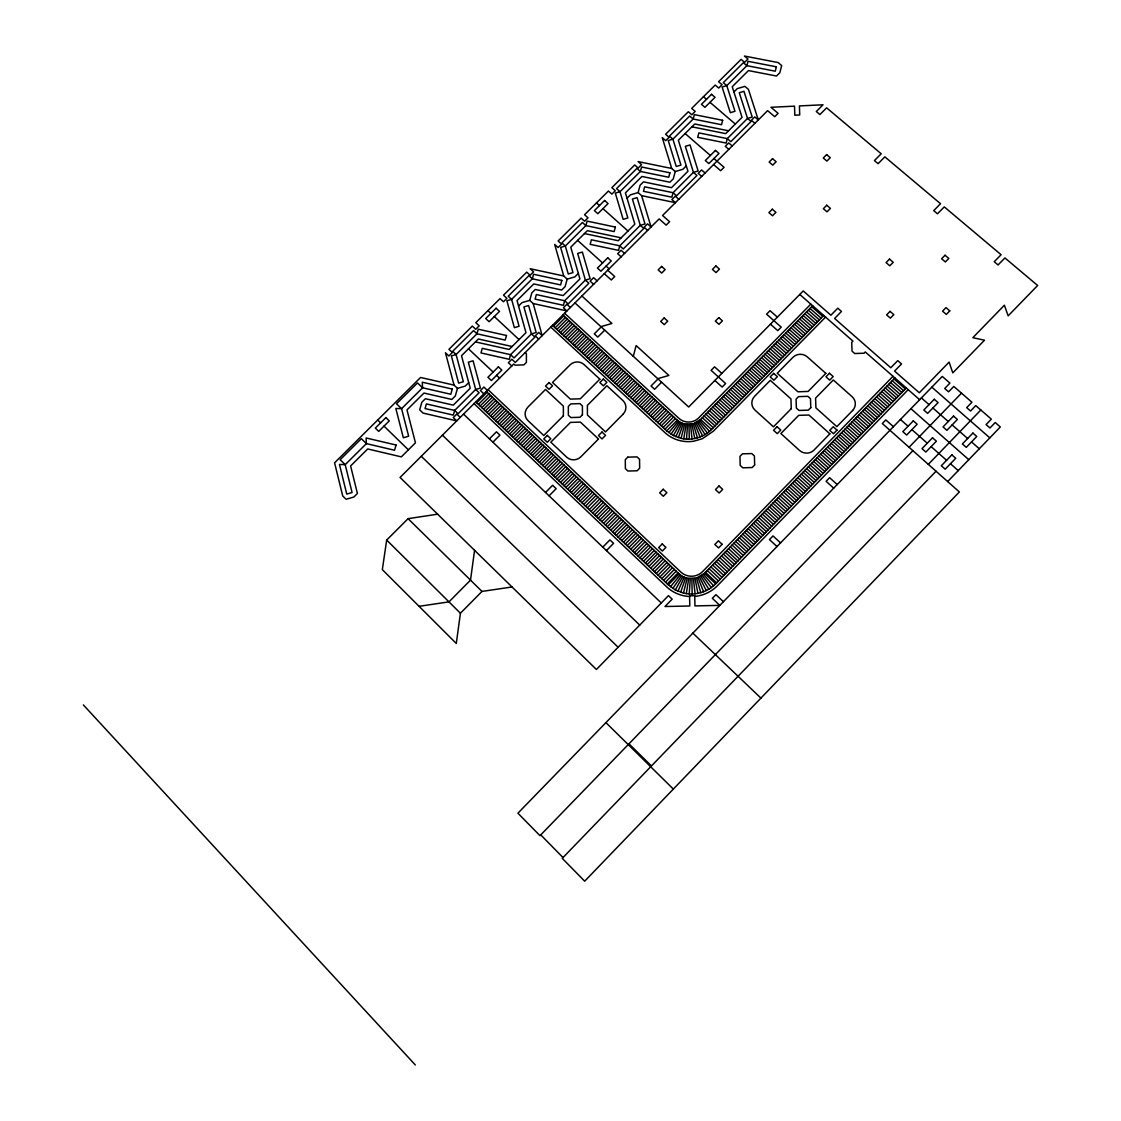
<?xml version="1.0" encoding="UTF-8"?>
<svg xmlns="http://www.w3.org/2000/svg" width="1121" height="1121" viewBox="0 0 1121 1121"><rect width="100%" height="100%" fill="white"/><g stroke="black" fill="none" stroke-linecap="round" stroke-linejoin="round"><path stroke-width="1.5" d="M689.219 593.892L690.284 578.702M686.514 439.068L687.565 424.453M512.045 586.97L482.002 591.426L460.423 613.243L456.289 643.482L382.331 569.636L386.675 540.07L408.072 518.659L437.624 514.189M474.575 550.327L470.512 580.118L448.975 601.879L419.058 606.307M686.318 593.584L688.728 578.534M683.768 438.801L686.136 424.327M475.78 401.879L668.298 584.854L675.304 589.954L683.446 593.079L687.187 578.268L696.519 578.072L704.52 573.293L894.894 377.973M552.471 325.356L666.729 430.87L673.357 435.537L681.05 438.367L684.721 424.088L693.268 423.836L700.583 419.478L812.655 305.739M633.295 356.31L636.139 345.562L668.859 375.437L657.747 378.688M686.304 165.88L682.913 169.271L675.234 171.541L673.301 178.842L669.896 182.219L641.927 176.459L625.434 192.84L634.822 224.186L618.246 240.721L584.461 233.56M627.045 198.221L630.464 194.83L638.115 192.56L640.091 185.245L643.496 181.868L671.493 187.655L687.958 171.247L678.359 140.251L694.712 123.997L728.566 130.779M578.338 273.426L574.891 276.859L567.184 279.129L565.138 286.584L561.691 290.017L533.764 283.935L517.033 300.568L525.973 332.671L509.144 349.458L475.43 341.905M518.575 306.075L522.022 302.628L529.729 300.358L531.802 292.917L535.263 289.484L563.204 295.58L579.921 278.919L570.757 247.181L587.362 230.688L621.146 237.834M457.48 388.37L455.322 395.965L451.819 399.454L423.962 393.051L406.979 409.936L415.457 442.809L401.346 456.878L367.716 448.946L350.607 465.958L357.417 493.478L353.872 497.009L346.081 499.279L342.718 495.93L334.576 462.819L420.571 377.469L454.061 385.12L457.48 388.37L465.229 386.1L468.718 382.611M680.657 592.21L685.688 577.805M678.415 437.582L683.348 423.682M677.953 591.173L684.23 577.245M675.851 436.644L682.016 423.192M675.304 589.954L682.815 576.6L687.187 578.268M673.357 435.537L680.713 422.631L684.721 424.088M672.866 588.399L681.484 575.76M671.045 434.121L679.508 421.888M670.526 586.703L680.223 574.849M668.831 432.566L678.359 421.076M936.049 471.226L562.252 858.35L584.686 881.19L959.366 491.937L882.325 423.528L885.814 419.927L893.437 426.681M947.679 481.568L1000.31 426.975L995.224 422.547L989.983 427.97L986.088 424.579L991.328 419.142L975.774 405.606L970.548 411.015L966.68 407.638L971.907 402.229L953.789 386.451L948.562 391.832L944.723 388.483L949.935 383.102L942.271 376.418L517.916 813.201L540 835.677L912.9 450.67M909.061 447.265L961.496 393.163M928.314 464.36L980.833 410.006M892.989 376.306L702.657 571.542A15.428 15.148 -8.3 0 1 680.825 572.032L488.041 389.646M683.446 593.079C694.852 595.868 707.505 592.266 715.688 583.817L906.286 387.978M908.192 389.66L717.552 585.582A35.998 35.354 -8.3 0 1 696.898 596.162L694.768 596.344M650.755 568.179L661.46 557.235M652.59 569.916L663.31 558.973M654.426 571.668L665.145 560.71M656.261 573.406L666.981 562.448M658.097 575.157L668.817 564.199M659.947 576.909L670.666 565.937M661.782 578.66L672.502 567.688M663.618 580.412L674.352 569.426M665.468 582.163L676.201 571.178M667.317 583.915L678.037 572.929M668.298 584.854L679.032 573.868L682.815 576.6M625.322 544.007L635.999 533.134M627.143 545.731L637.821 534.857M628.965 547.468L639.643 536.581M630.787 549.192L641.464 538.304M632.608 550.929L643.3 540.028M634.43 552.653L645.121 541.751M636.252 554.391L646.943 543.489M638.073 556.128L648.779 545.212M639.909 557.866L650.6 546.95M641.73 559.603L652.436 548.673M643.552 561.341L654.258 550.411M645.388 563.078L656.093 552.149M647.083 564.69L657.803 553.76M648.919 566.427L659.624 555.498M599.987 519.934L610.651 509.116M601.795 521.643L612.444 510.826M603.602 523.353L614.252 512.535M605.396 525.062L616.06 514.245M607.204 526.786L617.867 515.954M609.011 528.495L619.675 517.664M610.819 530.219L621.482 519.387M681.05 438.367C691.853 440.833 703.75 437.428 711.541 429.511L823.725 315.477M612.627 531.943L623.29 521.097M825.574 317.103L713.362 431.179L702.391 438.703L693.787 441.198A34.162 32.845 -11 0 1 664.977 432.65L550.733 327.08M614.434 533.652L625.112 522.806M602.804 547.132L609.936 539.888L613.565 543.335L606.433 550.593M616.256 535.376L626.919 524.53M618.063 537.099L628.741 526.239M619.871 538.823L630.548 527.963M621.693 540.546L632.37 529.687M623.5 542.284L634.192 531.41M576.544 497.64L587.166 486.892M654.104 419.198L664.613 408.562M578.338 499.335L588.959 488.588M655.897 420.865L666.406 410.23M580.118 501.045L590.753 490.283M657.705 422.519L668.214 411.883M581.911 502.74L592.547 491.979M659.512 424.186L670.022 413.551M583.705 504.436L594.326 493.674M661.306 425.854L671.829 415.204M585.484 506.146L596.12 495.37M663.114 427.521L673.637 416.872M587.278 507.855L597.927 497.079M664.921 429.189L675.445 418.539M666.729 430.87L677.252 420.207L680.713 422.631M589.212 509.677L599.847 498.901M591.005 511.386L601.641 500.597M592.799 513.096L603.434 502.292M594.592 514.791L605.242 504.002M596.386 516.501L607.036 505.711M598.194 518.21L608.843 507.407M810.805 304.127L698.761 417.811A13.97 13.424 -11 0 1 692.568 421.496L690.774 421.902A13.97 13.424 -11 0 1 679.018 418.427L564.592 313.249M551.658 473.987L562.252 463.309M628.993 396.021L639.474 385.442M553.424 475.668L564.017 464.977M630.773 397.661L641.268 387.095M555.203 477.35L565.797 466.658M632.566 399.314L643.048 388.735M556.969 479.031L567.576 468.34M634.36 400.968L644.841 390.388M545.535 492.441L552.611 485.295L556.156 488.672L549.08 495.832M658.013 378.94L651.035 385.974L654.622 389.267L661.614 382.219M558.748 480.727L569.342 470.021M636.139 402.621L646.635 392.028M560.514 482.408L571.121 471.703M637.933 404.275L648.428 393.681M562.294 484.104L572.901 473.384M639.727 405.928L650.222 395.335M564.073 485.785L574.681 475.08M641.52 407.582L652.016 396.974M565.853 487.481L576.46 476.761M643.314 409.235L653.809 398.628M567.632 489.176L578.24 478.443M645.107 410.889L655.603 400.281M569.412 490.858L580.033 480.138M646.901 412.556L657.396 401.935M571.192 492.553L581.813 481.82M648.695 414.21L659.204 403.588M572.971 494.249L583.593 483.515M650.502 415.877L660.998 405.256M574.765 495.944L585.386 485.211M652.296 417.53L662.805 406.909M527.108 450.656L537.674 440.035M604.233 373.153L614.686 362.658M528.874 452.324L539.439 441.702M606.013 374.792L616.466 364.283M530.625 453.991L541.191 443.37M607.778 376.432L618.231 365.922M532.251 455.546L542.83 444.911M609.418 377.945L619.885 367.436M534.016 457.214L544.582 446.578M611.197 379.585L621.665 369.061M535.768 458.895L546.347 448.246M612.977 381.224L623.43 370.701M537.534 460.563L548.113 449.913M614.742 382.864L625.21 372.326M539.299 462.23L549.879 451.581M616.522 384.503L626.989 373.966M541.051 463.912L551.644 453.262M618.302 386.142L628.769 375.605M542.816 465.593L553.41 454.93M620.081 387.782L630.548 377.245M544.582 467.261L555.175 456.597M621.861 389.435L632.328 378.884M546.347 468.942L556.941 458.279M623.64 391.075L634.122 380.523M548.113 470.624L558.706 459.946M625.42 392.714L635.901 382.163M549.893 472.305L560.472 461.628M627.214 394.368L637.681 383.802M489.415 438.857L496.463 431.809L499.938 435.13L492.89 442.178M601.206 326.926L594.27 333.862L597.787 337.099L604.723 330.149M502.656 427.423L513.194 416.872M579.571 350.383L589.996 339.943M504.408 429.077L514.945 418.511M581.337 352.008L591.762 341.569M506.146 430.73L516.683 420.165M583.088 353.633L593.513 343.18M507.883 432.384L518.42 421.818M584.84 355.245L595.279 344.792M509.621 434.037L520.172 423.472M586.605 356.87L597.031 346.417M511.372 435.691L521.924 425.125M588.357 358.496L598.796 348.028M513.11 437.358L523.661 426.779M590.122 360.121L600.562 349.654M514.861 439.012L525.413 428.432M591.874 361.747L602.313 351.279M516.613 440.679L527.164 430.086M593.64 363.372L604.079 352.905M518.35 442.333L528.916 431.739M595.405 364.998L605.844 354.516M520.102 444L530.667 433.393M597.171 366.637L607.61 356.142M521.854 445.668L532.419 435.06M598.936 368.263L609.376 357.767M523.605 447.321L534.171 436.714M600.702 369.888L611.155 359.393M525.357 448.989L535.922 438.381M602.467 371.527L612.921 361.032M476.705 402.747L487.215 392.266M553.396 326.211L563.793 315.842M478.429 404.387L488.938 393.905M555.133 327.822L565.53 317.439M480.152 406.026L490.662 395.531M556.871 329.42L567.268 319.037M481.876 407.666L492.385 397.17M558.608 331.031L569.006 320.648M483.599 409.305L494.123 398.81M560.346 332.643L570.757 322.245M485.337 410.945L495.846 400.435M562.097 334.24L572.495 323.843M487.06 412.584L497.584 402.075M563.835 335.852L574.246 325.454M488.784 414.238L499.307 403.714M565.587 337.463L575.998 327.066M490.522 415.877L501.045 405.354M567.324 339.074L577.735 328.663M492.245 417.53L502.769 406.993M569.076 340.686L579.487 330.275M493.983 419.17L504.506 408.647M570.827 342.297L581.239 331.886M495.72 420.823L506.244 410.286M572.565 343.923L582.99 333.498M497.458 422.463L507.981 411.925M574.316 345.534L584.742 335.109M499.181 424.116L509.719 413.579M576.068 347.146L586.493 336.72M500.919 425.77L511.456 415.218M577.819 348.771L588.245 338.332M733.919 91.964L737.268 88.629L744.89 86.359L748.422 89.358L758.3 119.947L754.755 116.92L751.378 120.269L754.937 123.31M600.926 326.673L611.926 323.451L581.869 296M689.611 596.456L687.467 596.358A35.998 35.354 -8.3 0 1 666.505 586.689L474.029 403.616M691.867 126.827L725.707 133.623L742.046 117.341L732.237 86.709L748.464 70.581L776.503 76.032L779.852 72.697L781.687 65.55L778.142 62.566L744.442 56.05L747.959 59.021L744.61 62.342L741.107 59.371L718.561 81.735L722.064 84.72L718.715 88.055L715.212 85.056L691.699 108.401L695.188 111.413L691.825 114.748L688.322 111.736L665.622 134.268L669.111 137.308L665.734 140.657L662.245 137.617L671.731 168.472L675.234 171.541M671.731 168.472L638.101 161.592L641.576 164.647L638.185 168.01L634.71 164.955L611.842 187.655L615.303 190.724L611.898 194.115L608.437 191.032L584.559 214.728L588.007 217.824L584.587 221.215L581.14 218.119L558.104 240.987L561.537 244.112L558.104 247.517L554.671 244.392L563.723 275.976L567.184 279.129M638.115 192.56L641.604 195.643L675.417 202.663L671.899 199.566L675.304 196.161L678.822 199.258M563.723 275.976L530.163 268.718L533.582 271.857L530.149 275.276L526.716 272.137L503.497 295.173L506.916 298.34L503.455 301.773L500.036 298.606L475.808 322.652L479.213 325.847L475.738 329.294L472.333 326.099L448.946 349.318L452.338 352.526L448.862 355.988L445.457 352.779L454.061 385.12M529.729 300.358L533.176 303.539L566.904 310.937L563.429 307.743L566.89 304.295L570.365 307.49M512.087 346.529L478.373 338.99L461.516 355.735L470.231 388.23L453.262 405.143L425.377 398.726L421.874 402.215L419.688 409.824L423.079 413.089L456.737 420.879L453.304 417.587L456.822 414.083L460.255 417.376M703.47 96.714L706.496 99.321M709.985 102.319L735.306 124.053M732.209 145.982L728.664 142.928L725.287 146.305L728.832 149.359M685.113 133.539L710.392 155.469M713.923 158.523L724.054 167.323L720.663 170.714L713.587 164.563M705.109 173.026L701.578 169.958L698.187 173.335L701.718 176.417M931.831 387.165L989.815 437.863M921.378 397.913L929.043 404.639M932.882 408.002L948.268 421.524M952.135 424.915L967.633 438.507M971.515 441.926L979.306 448.764M799.777 294.445L852.927 341.12L851.708 342.367L852.058 351.195L854.706 353.521L864.039 353.213L865.272 351.952L919.64 399.707M811.73 306.678L822.8 316.416M893.955 378.926L905.348 388.945M810.007 308.429L821.076 318.168M892.218 380.72L903.61 390.725M808.283 310.181L819.353 319.919M890.48 382.499L901.873 392.518M806.545 311.932L817.615 321.685M888.743 384.279L900.121 394.312M804.822 313.684L815.892 323.437M886.991 386.072L898.383 396.105M910.911 408.689L968.782 459.68M803.098 315.435L814.168 325.202M885.254 387.852L896.646 397.899M801.375 317.187L812.431 326.954M883.516 389.646L894.894 399.679M799.637 318.953L810.707 328.705M881.765 391.439L893.157 401.472M797.914 320.704L808.97 330.471M880.027 393.219L891.405 403.266M796.19 322.456L807.246 332.222M878.289 395.012L889.668 405.059M794.453 324.207L805.509 333.988M876.538 396.792L887.916 406.853M900.429 419.478L908.08 426.232M911.905 429.623L927.263 443.215M931.131 446.62L946.586 460.311M950.468 463.73L958.245 470.61M792.729 325.959L803.785 335.754M874.8 398.586L886.179 408.647M790.992 327.724L802.047 337.505M873.049 400.379L884.427 410.44M777.357 317.159L770.043 310.685L766.582 314.188L781.225 327.164L777.764 330.667L770.435 324.165M789.268 329.476L800.324 339.271M871.311 402.173L882.675 412.234M787.531 331.227L798.586 341.036M869.56 403.952L880.938 414.041M785.807 332.993L796.849 342.788M867.822 405.746L879.186 415.835M784.069 334.745L795.125 344.553M866.071 407.54L877.435 417.629M782.346 336.51L793.388 346.319M864.319 409.333L875.683 419.422M780.608 338.262L791.65 348.085M862.581 411.127L873.932 421.216M778.871 340.027L789.913 349.836M860.83 412.92L872.194 423.023M777.147 341.779L788.175 351.602M859.078 414.714L870.442 424.817M775.41 343.544L786.452 353.367M857.341 416.508L868.691 426.611M647.644 230.38L644.127 227.255L647.546 223.85L651.063 226.96L641.604 195.643M773.672 345.296L784.714 355.133M855.589 418.301L866.939 428.418M771.935 347.062L782.976 356.898M853.838 420.095L865.188 430.212M770.211 348.827L781.239 358.664M852.086 421.888L863.436 432.019M768.474 350.579L779.501 360.43M850.335 423.682L861.685 433.813M766.736 352.344L777.764 362.195M848.583 425.476L859.933 435.621M596.512 202.873L599.497 205.549M602.958 208.632L627.984 231.01M764.998 354.11L776.026 363.961M846.831 427.269L858.182 437.414M763.261 355.875L774.289 365.726M845.08 429.077L856.43 439.222M761.523 357.627L772.551 367.492M843.328 430.87L854.664 441.015M759.786 359.393L770.8 369.271M841.577 432.664L852.913 442.823M758.048 361.158L769.062 371.037M839.825 434.472L851.161 444.631M756.437 362.798L767.451 372.676M838.2 436.139L849.536 446.298M754.699 364.563L765.713 374.442M836.448 437.933L847.77 448.106M752.962 366.329L763.962 376.208M834.697 439.726L846.019 449.899M624.565 253.402L621.062 250.263L617.643 253.682L621.132 256.821M751.224 368.094L762.224 377.987M832.945 441.534L844.267 451.707M749.473 369.86L760.486 379.753M831.179 443.327L842.502 453.515M747.735 371.626L758.749 381.532M829.428 445.135L840.75 455.322M745.997 373.391L756.997 383.298M827.676 446.929L838.998 457.13M744.26 375.157L755.26 385.064M825.925 448.736L837.233 458.937M742.508 376.922L753.508 386.843M824.159 450.544L835.481 460.745M740.771 378.688L751.771 388.609M822.408 452.338L833.716 462.553M739.033 380.467L750.019 390.388M820.642 454.145L831.964 464.36M737.282 382.233L748.282 392.154M818.89 455.953L830.199 466.168M577.609 240.37L602.594 262.945M606.083 266.097L609.109 268.83M735.544 383.999L746.53 393.933M817.125 457.746L828.433 467.975M607.722 270.217L614.714 276.537L611.281 279.984L604.275 273.65M721.84 373.405L714.567 366.833L711.092 370.35L725.637 383.536L722.162 387.067L714.876 380.467M733.793 385.764L744.792 395.713M815.373 459.554L826.681 469.783M732.055 387.544L743.041 397.479M813.608 461.362L824.916 471.591M837.219 484.552L829.638 477.7L826.107 481.315L833.688 488.181M730.303 389.309L741.289 399.258M811.856 463.169L823.15 473.398M728.566 391.089L739.552 401.038M810.091 464.977L821.399 475.206M726.814 392.854L737.8 402.817M808.339 466.784L819.633 477.028M725.077 394.62L736.049 404.583M806.574 468.578L817.868 478.835M597.059 280.853L593.57 277.686L590.122 281.119L593.612 284.3M723.325 396.4L734.297 406.363M804.808 470.386L816.102 480.643M721.574 398.165L732.559 408.142M803.042 472.193L814.336 482.464M719.836 399.945L730.808 409.922M801.291 474.001L812.571 484.272M718.085 401.724L729.056 411.701M799.525 475.822L810.805 486.08M716.333 403.49L727.305 413.481M797.76 477.63L809.04 487.901M714.595 405.27L725.553 415.26M795.994 479.438L807.274 489.709M712.844 407.049L723.802 417.04M794.228 481.245L805.509 491.53M711.092 408.815L722.05 418.82M792.463 483.053L803.743 493.338M709.341 410.594L720.299 420.599M790.711 484.861L801.977 495.16M707.589 412.374L718.547 422.379M788.946 486.682L800.212 496.967M705.838 414.153L716.795 424.158M787.18 488.49L798.446 498.789M704.086 415.919L715.044 425.938M785.401 490.297L796.681 500.611M702.335 417.699L713.292 427.718M783.635 492.105L794.915 502.418M574.961 302.894L688.672 407.007L803.225 290.956L830.885 315.211L837.793 308.191L841.493 311.442L834.599 318.462L890.789 367.758L897.739 360.64L901.522 363.961L894.572 371.079L919.304 392.77L949.123 362.097L952.78 372.873L984.518 340.195L972.832 337.701L1004.402 305.206L1008.143 315.87L1037.64 285.491L1004.92 257.928L998.068 264.948L994.243 261.725L1001.095 254.719L944.274 206.881L937.464 213.803L933.723 210.636L940.533 203.728L884.861 156.856L878.093 163.68L874.422 160.583L881.19 153.759L826.625 107.826L819.899 114.552L816.298 111.525L823.024 104.785L799.413 105.92L799.721 114.973L794.817 115.197L794.509 106.159L770.982 107.294L778.1 113.347L774.737 116.71L767.619 110.643L662.553 215.484L669.601 221.72L666.182 225.139L659.148 218.903L515.282 362.461L511.835 359.224L508.345 362.7L511.807 365.936M700.583 419.478L711.541 429.511M781.743 494.053L793.009 504.366M779.978 495.874L791.244 506.188M778.212 497.682L789.478 508.009M776.447 499.49L787.699 509.831M774.667 501.311L785.933 511.652M772.901 503.133L784.154 513.474M771.136 504.94L782.388 515.296M562.854 314.987L677.252 420.207M769.37 506.762L780.622 517.103M767.591 508.57L778.843 518.925M765.825 510.391L777.077 520.761M764.046 512.213L775.298 522.582M762.28 514.021L773.518 524.404M760.5 515.842L771.752 526.225M758.735 517.664L769.973 528.047M756.955 519.485L768.193 529.869M780.538 542.886L773.014 535.922L769.454 539.579L776.979 546.544M755.19 521.307L766.428 531.69M753.41 523.129L764.648 533.526M751.645 524.95L762.869 535.348M749.865 526.772L761.089 537.169M748.085 528.594L759.309 538.991M746.306 530.415L757.544 540.826M538.711 339.088L535.235 335.866L538.711 332.405L542.186 335.613L533.176 303.539M744.54 532.237L755.764 542.648M742.761 534.058L753.985 544.484M740.981 535.88L752.205 546.305M739.201 537.702L750.425 548.141M737.422 539.523L748.646 549.963M487.929 310.629L490.886 313.376M494.305 316.556L519.037 339.593M735.642 541.345L746.866 551.798M733.863 543.181L745.073 553.62M732.083 545.002L743.293 555.456M525.189 352.583L526.408 353.718L526.394 362.405L523.927 364.857L514.945 365.166L513.712 364.017L400.057 477.448L596.414 669.489L668.466 595.629L672.166 599.146L664.991 606.517L689.779 605.999L689.597 595.797L694.754 595.699L694.95 605.9L719.822 605.382L712.339 598.306L715.927 594.634L723.409 601.697M730.303 546.824L741.513 557.291M728.524 548.659L739.734 559.113M726.744 550.481L737.954 560.948M725.091 552.177L736.301 562.658M723.311 554.012L734.507 564.48M721.532 555.834L732.728 566.315M719.752 557.669L730.948 568.151M717.958 559.491L729.154 569.986M716.179 561.327L727.375 571.822M714.399 563.148L725.581 573.658M712.62 564.984L723.802 575.493M710.826 566.82L722.008 577.329M709.047 568.641L720.228 579.165M707.253 570.477L718.435 581M468.48 348.813L493.156 372.06M496.603 375.311L499.588 378.127M705.473 572.313L716.641 582.836M704.52 573.293L715.688 583.817M487.355 390.332L483.908 387.067L480.405 390.556L483.852 393.821M486.29 391.397L679.032 573.868M463.505 414.125L661.292 602.986M692.862 633.127L760.921 698.103M442.417 435.172L639.727 625.084M421.272 456.275L618.105 647.251M377.707 420.025L380.622 422.855M383.999 426.134L408.408 449.843M408.072 518.659L482.002 591.426M628.979 743.812L651.441 765.965M605.929 722.625L673.343 789.086M386.675 540.07L460.423 613.243M540.756 834.893L563.008 857.551M83.36 704.913L415.316 1064.95M699.518 420.431L709.495 431.333M703.357 574.344L713.531 585.779M698.397 421.314L707.337 433.028M702.124 575.311L711.246 587.572M697.22 422.113L705.053 434.584M700.835 576.194L708.836 589.226M695.931 422.771L702.601 435.831M699.434 576.909L706.244 590.557M694.614 423.346L700.065 436.938M697.991 577.539L703.568 591.72M693.268 423.836L697.458 437.877M696.519 578.072L700.807 592.715M691.853 424.144L694.768 438.479M694.978 578.408L697.949 593.331M690.452 424.369L692.035 438.9M693.423 578.632L695.062 593.766M688.995 424.509L689.275 439.166M691.867 578.772L692.147 594.018M776.377 66.812L775.256 71.198L746.88 65.677L743.363 62.706L723.269 82.66L726.786 85.644L734.984 111.287L730.303 112.675L722.12 87.032L726.786 85.644L746.88 65.677L748.015 61.319L776.377 66.812M722.667 120.283L721.518 124.711L693.156 119.036L689.667 116.023L669.433 136.117L672.908 139.158L680.937 165.109L676.243 166.497L668.242 140.545L672.908 139.158L693.156 119.036L694.333 114.636L722.667 120.283M727.291 138.612L726.142 143.054L697.696 137.323L698.873 132.895L727.291 138.612L730.836 141.652L751.084 121.46L747.539 118.434L739.271 92.707L743.938 91.319L752.219 117.032L747.539 118.434L727.291 138.612M673.048 192.7L671.857 197.184L643.44 191.299L644.645 186.829L673.048 192.7L676.566 195.797L696.968 175.437L693.437 172.368L685.351 146.333L690.032 144.945L698.131 170.967L693.437 172.368L673.048 192.7M669.91 172.802L668.719 177.258L640.399 171.443L636.924 168.388L616.536 188.622L619.997 191.705L627.844 217.964L623.15 219.352L615.317 193.092L619.997 191.705L640.399 171.443L641.604 167.001L669.91 172.802M615.387 227.073L614.168 231.585L585.877 225.601L582.416 222.504L561.873 242.893L565.32 246.017L572.971 272.599L568.263 273.986L560.626 247.405L565.32 246.017L585.877 225.601L587.11 221.117L615.387 227.073M619.759 245.821L618.54 250.361L590.15 244.322L591.384 239.796L619.759 245.821L623.248 248.96L643.804 228.46L640.301 225.349L632.398 199.006L637.092 197.618L645.009 223.948L640.301 225.349L619.759 245.821M564.676 300.736L563.429 305.318L535.081 299.111L536.342 294.557L564.676 300.736L568.151 303.931L588.861 283.263L585.386 280.096L577.665 253.444L582.374 252.057L590.108 278.709L585.386 280.096L564.676 300.736M561.831 280.39L560.584 284.944L532.321 278.807L528.888 275.654L508.191 296.21L511.61 299.377L519.079 326.267L514.357 327.654L506.902 300.764L511.61 299.377L532.321 278.807L533.582 274.267L561.831 280.39M510.573 354.684L509.284 359.309L480.979 352.947L482.268 348.337L510.573 354.684L514.035 357.921L534.899 337.099L531.438 333.89L523.913 306.916L528.622 305.529L536.174 332.489L531.438 333.89L510.573 354.684M506.482 335.487L505.193 340.083L476.957 333.792L473.552 330.583L452.688 351.293L456.093 354.516L463.365 381.729L458.629 383.116L451.371 355.903L456.093 354.516L476.957 333.792L478.261 329.21L506.482 335.487M454.664 410.44L453.332 415.106L425.055 408.576L426.386 403.924L454.664 410.44L458.097 413.719L479.115 392.742L475.682 389.477L468.34 362.195L473.076 360.794L480.433 388.09L475.682 389.477L454.664 410.44M452.267 389.071L450.782 394.256L422.589 387.796L417.502 382.934L396.498 403.784L401.57 408.689L408.647 436.209L403.336 437.765L395.825 408.464L401.57 408.689L422.589 387.796L422.267 382.205L452.267 389.071M396.063 445.009L394.55 450.25L366.385 443.622L361.34 438.689L340.167 459.708L345.198 464.669L352.078 492.539L346.753 494.081L339.453 464.43L345.198 464.669L366.385 443.622L366.105 437.975L396.063 445.009M951.855 454.846L941.318 465.761L945.199 469.195L955.737 458.279L951.855 454.846M972.888 433.07L962.379 443.958L966.26 447.377L976.769 436.475L972.888 433.07M932.532 437.779L922.008 448.652L925.862 452.057L936.385 441.184L932.532 437.779M953.509 416.101L943.027 426.933L946.895 430.338L957.376 419.492L953.509 416.101M913.321 420.837L902.825 431.641L906.651 435.046L917.16 424.214L913.321 420.837M934.269 399.244L923.802 410.034L927.642 413.397L938.109 402.607L934.269 399.244M722.12 544.288L718.561 547.931L714.848 544.456L718.407 540.812L722.12 544.288M829.862 433.827L814.07 450.025A10.271 9.879 1.3 0 1 799.539 450.446L780.889 433.547L798.698 415.345L808.928 415.036L829.862 433.827M852.605 410.496L836.869 426.639L815.92 407.876L815.584 398.109L833.309 379.991L852.058 396.652A10.257 9.795 2.5 0 1 852.605 410.496M949.781 310.881L946.334 314.412L942.537 311.148L945.984 307.616L949.781 310.881M836.995 430.128L833.492 433.715L829.736 430.338L833.239 426.751L836.995 430.128M754.657 464.991L752.163 467.541L742.817 467.807L740.196 465.411L739.972 456.373L742.452 453.837L751.785 453.571L754.405 455.967L754.657 464.991M810.791 407.624L808.325 410.146L798.979 410.44L796.344 408.072L796.064 399.146L798.53 396.638L807.849 396.33L810.483 398.684L810.791 407.624M791.258 408.661L773.462 426.821L754.979 410.09A10.159 9.739 -4.2 0 1 754.601 396.316L770.295 380.355L790.95 398.894L791.258 408.661M825.841 373.363L808.129 391.439L797.928 391.775L777.259 373.265L792.911 357.347A10.159 9.669 -2.3 0 1 807.26 356.856L825.841 373.363M662.245 543.937L658.672 547.58L662.343 551.042L665.902 547.398L662.245 543.937M718.995 485.996L715.464 489.597L719.164 493.016L722.695 489.401L718.995 485.996M777.063 426.709L773.56 430.296L777.273 433.659L780.777 430.072L777.063 426.709M829.442 373.251L825.967 376.796L829.694 380.117L833.183 376.558L829.442 373.251M890.06 311.358L886.613 314.875L890.368 318.14L893.815 314.623L890.06 311.358M945.031 255.238L941.612 258.741L945.381 261.95L948.814 258.447L945.031 255.238M773.686 373.391L770.197 376.922L773.882 380.229L777.371 376.684L773.686 373.391M663.226 489.26L659.68 492.862L663.324 496.267L666.869 492.665L663.226 489.26M889.499 259.105L886.066 262.594L889.794 265.803L893.227 262.314L889.499 259.105M627.788 457.158L625.294 459.68L625.378 468.648L627.928 471.03L637.162 470.778L639.657 468.242L639.545 459.26L636.994 456.892L627.788 457.158M601.977 432.033L598.46 435.579L602.019 438.914L605.536 435.354L601.977 432.033M826.78 205.241L823.375 208.688L827.018 211.827L830.423 208.38L826.78 205.241M598.474 439.012L580.874 456.779A10.061 9.697 -23.5 0 1 566.722 457.186L550.817 442.164L570.449 422.407L580.412 422.099L598.474 439.012M623.052 414.224L605.508 431.921L587.432 415.036L587.376 405.382L606.909 385.736L622.912 400.533A10.033 9.641 -18.1 0 1 623.052 414.224M718.799 317.607L715.338 321.11L718.953 324.333L722.414 320.844L718.799 317.607M563.387 415.793L543.769 435.509L527.991 420.599A9.991 9.557 -25.5 0 1 528.033 406.979L545.535 389.449L563.373 406.152L563.387 415.793M599.833 379.178L580.314 398.796L570.365 399.118L552.513 382.443L569.958 364.97A9.963 9.5 -20.8 0 1 583.957 364.493L599.833 379.178M547.286 435.396L543.769 438.942L547.286 442.263L550.803 438.731L547.286 435.396M603.336 379.052L599.847 382.569L603.392 385.848L606.881 382.331L603.336 379.052M664.15 317.93L660.689 321.419L664.249 324.642L667.724 321.152L664.15 317.93M715.871 265.943L712.424 269.404L716.011 272.585L719.458 269.124L715.871 265.943M772.327 209.207L768.908 212.626L772.523 215.764L775.928 212.331L772.327 209.207M826.639 154.6L823.262 158.005L826.878 161.088L830.269 157.683L826.639 154.6M582.444 414.784L579.963 417.278L570.855 417.558L568.361 415.218L568.333 406.405L570.813 403.91L579.907 403.616L582.402 405.956L582.444 414.784M661.6 266.434L658.167 269.881L661.712 273.048L665.145 269.601L661.6 266.434M549.024 382.555L545.535 386.058L549.024 389.337L552.527 385.834L549.024 382.555M772.537 158.678L769.16 162.069L772.733 165.137L776.124 161.746L772.537 158.678M498.383 366.847L487.915 377.287L491.362 380.537L501.83 370.084L498.383 366.847M607.75 257.802L597.437 268.087L600.926 271.24L611.239 260.955L607.75 257.802M715.464 150.41L705.305 160.527L708.836 163.596L718.995 153.465L715.464 150.41M385.89 417.615L375.339 428.096L378.716 431.375L389.267 420.893L385.89 417.615M496.085 308.219L485.687 318.532L489.106 321.727L499.504 311.4L496.085 308.219M604.611 200.463L594.382 210.622L597.843 213.719L608.072 203.56L604.611 200.463M711.527 94.318L701.452 104.323L704.941 107.336L715.03 97.317L711.527 94.318"/></g></svg>
